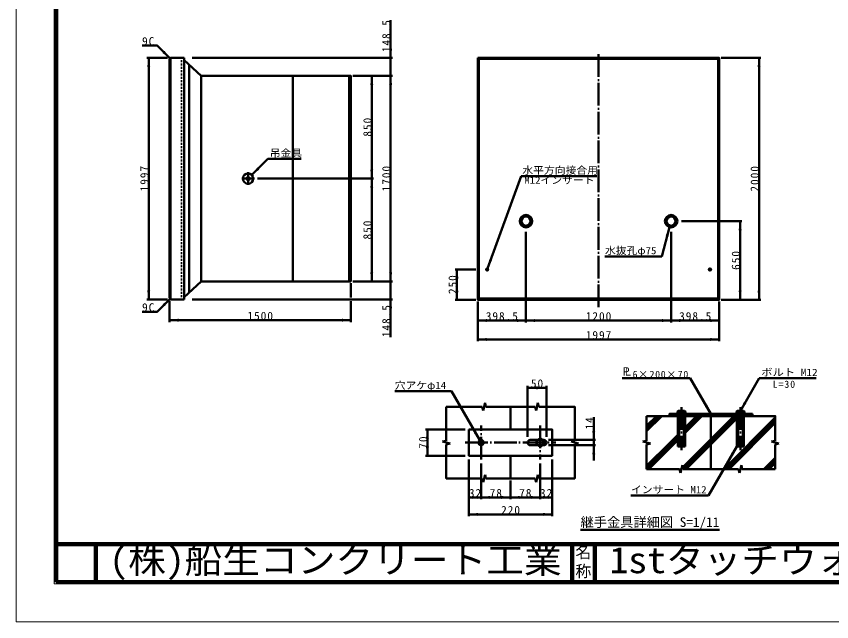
# Model space of a CAD drawing. Units: millimetres, scale not verified, with parts at other scales. Extents: x -2102 to 2102, y -1485 to 1485.
# Drawn here: x -2102 to 54, y -1485 to 117 of the extents above; entities that cross this region are included whole.
import ezdxf
from ezdxf.enums import TextEntityAlignment as Align

# ---------------------------------------------------------------- set-up
doc = ezdxf.new("R2010")
doc.units = ezdxf.units.MM
doc.header["$LTSCALE"] = 5
for name, pattern in [('DASHED', [7.5, 6, -1.5]), ('DOTTED', [1.75, 0.25, -1.5]), ('LONG_DASHED_DOTTED', [15.25, 12, -1.5, 0.25, -1.5])]:
    doc.linetypes.add(name, pattern=pattern)
doc.layers.add('0-0_V-nasSTD', color=7, linetype='Continuous', lineweight=50)
doc.layers.add('0-1_0', color=7, linetype='Continuous', lineweight=100)
doc.styles.add('ＭＳ ゴシック', font='')
doc.styles.get('ＭＳ ゴシック').set_extended_font_data('MS Gothic')

msp = doc.modelspace()

# ---------------------------------------------------------------- linework, layer by layer
at = {"layer": '0-0_V-nasSTD', "lineweight": 100}
for p, q in [((-1997.5, 1380), (-1997.5, -1380)), ((-632.5, -1280), (-632.5, -1380)), ((-572.5, -1280), (-572.5, -1380)), ((-1997.5, -1380), (1997.5, -1380))]:
    msp.add_line(p, q, dxfattribs=at)
at = {"layer": '0-0_V-nasSTD'}
for p, q in [((-1112.279, 6.866), (-1112.279, 106.866)), ((-1702.279, 6.866), (-1757.279, 6.866)), ((-1752.279, 6.866), (-1752.279, -632.174)), ((-1694.399, 6.866), (-1697.279, 3.986)), ((-1697.279, 3.986), (-1697.279, -629.294)), ((-1694.399, -632.174), (-1694.399, 6.866)), ((-1658.879, 6.866), (-1694.399, 6.866)), ((-1658.879, 6.866), (-1658.879, -632.174)), ((-1658.879, 1.013), (-1613.317, -40.654)), ((-1637.279, 6.866), (-1107.279, 6.866)), ((-881.839, 6.866), (-878.959, 3.986)), ((-878.959, 3.986), (-878.959, -630.254)), ((-245.679, 3.986), (-878.959, 3.986)), ((-245.679, 3.986), (-242.799, 6.866)), ((-245.679, -630.254), (-245.679, 3.986)), ((-132.799, 6.866), (-237.799, 6.866)), ((-137.799, 6.866), (-137.799, -633.134)), ((-1645.317, -613.918), (-1645.317, -11.39)), ((-1645.314, -613.917), (-1645.314, -11.391)), ((-1370.879, -584.654), (-1370.879, -40.654)), ((-1222.079, -584.654), (-1222.079, -40.654)), ((-1212.279, -40.654), (-1107.279, -40.654)), ((-1162.279, -312.654), (-1162.279, -40.654)), ((-1479.549, -302.924), (-1437.123, -260.498)), ((-1437.123, -260.498), (-1349.123, -260.498)), ((-1464.279, -312.654), (-1157.279, -312.654)), ((-1162.279, -584.654), (-1162.279, -312.654)), ((-766.914, -305.957), (-855.839, -550.277)), ((-766.914, -305.957), (-566.914, -305.957)), ((-342.799, -425.134), (-182.799, -425.134)), ((-187.799, -425.134), (-187.799, -633.134)), ((-395.29, -518.327), (-374.584, -441.052)), ((-754.319, -453.134), (-754.319, -693.134)), ((-370.319, -453.134), (-370.319, -693.134)), ((-545.29, -518.327), (-395.29, -518.327)), ((-941.839, -553.134), (-886.839, -553.134)), ((-936.839, -553.134), (-936.839, -633.134)), ((-1613.317, -584.654), (-1658.879, -626.321)), ((-1217.279, -627.174), (-1217.279, -589.654)), ((-1212.279, -584.654), (-1107.279, -584.654)), ((-1112.279, -584.654), (-1112.279, -632.174)), ((-1702.279, -632.174), (-1757.279, -632.174)), ((-1697.279, -629.294), (-1694.399, -632.174)), ((-1697.279, -692.174), (-1697.279, -637.174)), ((-1694.399, -632.174), (-1658.879, -632.174)), ((-1637.279, -632.174), (-1107.279, -632.174)), ((-1217.279, -692.174), (-1217.279, -637.174)), ((-1112.279, -632.174), (-1112.279, -732.174)), ((-941.839, -633.134), (-886.839, -633.134)), ((-878.959, -630.254), (-881.839, -633.134)), ((-881.839, -638.134), (-881.839, -743.134)), ((-878.959, -630.254), (-245.679, -630.254)), ((-245.679, -630.254), (-242.799, -633.134)), ((-242.799, -638.134), (-242.799, -743.134)), ((-132.799, -633.134), (-237.799, -633.134)), ((-1217.279, -687.174), (-1697.279, -687.174)), ((-881.839, -688.134), (-754.319, -688.134)), ((-754.319, -688.134), (-370.319, -688.134)), ((-370.319, -688.134), (-242.799, -688.134)), ((-881.839, -738.134), (-242.799, -738.134)), ((-499.627, -840.453), (-319.627, -840.453)), ((-319.627, -840.453), (-265.008, -935.056)), ((-137.008, -840.453), (-187.008, -927.056)), ((-137.008, -840.453), (12.992, -840.453)), ((-750.008, -861.056), (-750.008, -996.056)), ((-700.008, -861.056), (-700.008, -996.056)), ((-1101.508, -875.09), (-951.508, -875.09)), ((-876.508, -1004.993), (-951.508, -875.09)), ((-750.008, -866.056), (-700.008, -866.056)), ((-965.008, -916.056), (-870.008, -916.056)), ((-965.008, -1006.056), (-965.008, -916.056)), ((-870.008, -916.056), (-867.508, -926.056)), ((-862.508, -906.056), (-867.508, -926.056)), ((-862.508, -906.056), (-860.008, -916.056)), ((-860.008, -916.056), (-730.008, -916.056)), ((-795.008, -916.056), (-795.008, -976.056)), ((-730.008, -916.056), (-727.508, -926.056)), ((-722.508, -906.056), (-727.508, -926.056)), ((-722.508, -906.056), (-720.008, -916.056)), ((-351.508, -927.056), (-353.508, -929.056)), ((-334.508, -927.056), (-351.508, -927.056)), ((-334.508, -927.056), (-332.508, -929.056)), ((-195.508, -927.056), (-197.508, -929.056)), ((-178.508, -927.056), (-195.508, -927.056)), ((-178.508, -927.056), (-176.508, -929.056)), ((-575.008, -1004.056), (-575.008, -944.056)), ((-435.008, -941.056), (-435.008, -1006.056)), ((-409.304, -941.056), (-435.008, -966.759)), ((-402.233, -941.056), (-435.008, -973.83)), ((-395.162, -941.056), (-435.008, -980.902)), ((-373.949, -941.056), (-367.949, -935.056)), ((-366.878, -941.056), (-360.878, -935.056)), ((-359.807, -941.056), (-353.807, -935.056)), ((-332.508, -929.056), (-353.508, -929.056)), ((-352.736, -941.056), (-349.008, -937.328)), ((-352.508, -1021.056), (-352.508, -941.056)), ((-349.008, -965.056), (-349.008, -935.056)), ((-204.243, -941.056), (-339.255, -1076.067)), ((-197.172, -941.056), (-337.172, -1081.056)), ((-332.593, -935.056), (-337.008, -939.47)), ((-337.008, -935.056), (-337.008, -965.056)), ((-333.508, -1021.056), (-333.508, -941.056)), ((-303.238, -941.056), (-333.508, -971.325)), ((-296.167, -941.056), (-333.508, -978.397)), ((-289.096, -941.056), (-333.508, -985.468)), ((-331.522, -941.056), (-325.522, -935.056)), ((-330.101, -1081.056), (-196.508, -947.463)), ((-324.451, -941.056), (-318.451, -935.056)), ((-317.38, -941.056), (-311.38, -935.056)), ((-310.309, -941.056), (-304.309, -935.056)), ((-303.238, -941.056), (-297.238, -935.056)), ((-296.167, -941.056), (-290.167, -935.056)), ((-289.096, -941.056), (-283.096, -935.056)), ((-282.025, -941.056), (-276.025, -935.056)), ((-274.954, -941.056), (-268.954, -935.056)), ((-267.883, -941.056), (-265.008, -938.181)), ((-261.883, -935.056), (-265.008, -938.181)), ((-265.008, -941.056), (-265.008, -1081.056)), ((-260.812, -941.056), (-254.812, -935.056)), ((-253.741, -941.056), (-247.741, -935.056)), ((-246.67, -941.056), (-240.67, -935.056)), ((-239.598, -941.056), (-233.598, -935.056)), ((-232.527, -941.056), (-226.527, -935.056)), ((-231.106, -1081.056), (-95.008, -944.957)), ((-225.456, -941.056), (-219.456, -935.056)), ((-218.385, -941.056), (-212.385, -935.056)), ((-211.314, -941.056), (-205.314, -935.056)), ((-204.243, -941.056), (-198.243, -935.056)), ((-176.508, -929.056), (-197.508, -929.056)), ((-197.172, -941.056), (-193.008, -936.891)), ((-196.508, -1021.056), (-196.508, -941.056)), ((-193.008, -965.056), (-193.008, -935.056)), ((-177.03, -935.056), (-181.008, -939.034)), ((-181.008, -935.056), (-181.008, -965.056)), ((-177.508, -1021.056), (-177.508, -941.056)), ((-175.959, -941.056), (-169.959, -935.056)), ((-168.888, -941.056), (-162.888, -935.056)), ((-161.817, -941.056), (-155.817, -935.056)), ((-155.008, -935.056), (-155.008, -941.056)), ((-349.008, -1015.056), (-349.008, -965.056)), ((-337.008, -1015.056), (-337.008, -965.056)), ((-224.035, -1081.056), (-95.008, -952.029)), ((-216.964, -1081.056), (-95.008, -959.1)), ((-193.008, -1015.056), (-193.008, -965.056)), ((-181.008, -1015.056), (-181.008, -965.056)), ((-1020.008, -976.056), (-915.008, -976.056)), ((-1015.008, -1046.056), (-1015.008, -976.056)), ((-373.238, -1011.056), (-352.508, -990.325)), ((-975.008, -1008.556), (-965.008, -1006.056)), ((-975.008, -1008.556), (-955.008, -1013.556)), ((-965.008, -1016.056), (-955.008, -1013.556)), ((-743.008, -1004.056), (-723.07, -1004.056)), ((-710.946, -1004.056), (-707.008, -1004.056)), ((-570.008, -1004.056), (-695.008, -1004.056)), ((-635.008, -1008.556), (-625.008, -1006.056)), ((-635.008, -1008.556), (-615.008, -1013.556)), ((-625.008, -1016.056), (-615.008, -1013.556)), ((-575.008, -1018.056), (-575.008, -1004.056)), ((-445.008, -1008.556), (-435.008, -1006.056)), ((-445.008, -1008.556), (-425.008, -1013.556)), ((-373.238, -1011.056), (-435.008, -1072.825)), ((-366.167, -1011.056), (-435.008, -1079.897)), ((-435.008, -1016.056), (-425.008, -1013.556)), ((-359.096, -1011.056), (-429.096, -1081.056)), ((-366.167, -1011.056), (-352.508, -997.397)), ((-359.096, -1011.056), (-352.508, -1004.468)), ((-105.008, -1008.556), (-95.008, -1006.056)), ((-105.008, -1008.556), (-85.008, -1013.556)), ((-95.008, -1016.056), (-85.008, -1013.556)), ((-86.096, -1013.828), (-85.661, -1013.392)), ((-723.07, -1018.056), (-743.008, -1018.056)), ((-707.008, -1018.056), (-710.946, -1018.056)), ((-570.008, -1018.056), (-695.008, -1018.056)), ((-575.008, -1058.056), (-575.008, -1018.056)), ((-434.739, -1015.988), (-435.008, -1016.257)), ((-435.008, -1016.056), (-435.008, -1081.056)), ((-333.508, -1021.056), (-352.508, -1021.056)), ((-271.508, -1150.959), (-196.508, -1021.056)), ((-177.508, -1021.056), (-196.508, -1021.056)), ((-95.008, -1016.056), (-95.008, -1081.056)), ((-1020.008, -1046.056), (-915.008, -1046.056)), ((-905.008, -1056.056), (-905.008, -1206.056)), ((-795.008, -1046.056), (-795.008, -1106.056)), ((-685.008, -1056.056), (-685.008, -1206.056)), ((-125.04, -1081.056), (-95.008, -1051.023)), ((-873.008, -1066.056), (-873.008, -1161.056)), ((-717.008, -1066.056), (-717.008, -1161.056)), ((-340.508, -1071.056), (-345.508, -1091.056)), ((-340.508, -1071.056), (-338.008, -1081.056)), ((-184.508, -1071.056), (-189.508, -1091.056)), ((-117.969, -1081.056), (-95.008, -1058.095)), ((-110.898, -1081.056), (-95.008, -1065.166)), ((-862.508, -1096.056), (-867.508, -1116.056)), ((-862.508, -1096.056), (-860.008, -1106.056)), ((-722.508, -1096.056), (-727.508, -1116.056)), ((-722.508, -1096.056), (-720.008, -1106.056)), ((-435.008, -1081.056), (-348.008, -1081.056)), ((-348.008, -1081.056), (-345.508, -1091.056)), ((-347.255, -1084.067), (-342.596, -1079.409)), ((-338.008, -1081.056), (-192.008, -1081.056)), ((-192.008, -1081.056), (-189.508, -1091.056)), ((-870.008, -1106.056), (-867.508, -1116.056)), ((-730.008, -1106.056), (-860.008, -1106.056)), ((-795.008, -1111.056), (-795.008, -1161.056)), ((-730.008, -1106.056), (-727.508, -1116.056)), ((-905.008, -1156.056), (-873.008, -1156.056)), ((-873.008, -1156.056), (-795.008, -1156.056)), ((-795.008, -1156.056), (-717.008, -1156.056)), ((-685.008, -1156.056), (-717.008, -1156.056)), ((-271.508, -1150.959), (-476.508, -1150.959)), ((-905.008, -1201.056), (-685.008, -1201.056)), ((-610.007, -1242.083), (-242.507, -1242.083))]:
    msp.add_line(p, q, dxfattribs=at)
at = {"layer": '0-0_V-nasSTD', "linetype": 'DOTTED'}
for p, q in [((-1665.279, -632.174), (-1665.279, 6.866)), ((-1665.279, 6.866), (-1658.879, 1.013)), ((-1658.276, -625.77), (-1665.279, -632.174))]:
    msp.add_line(p, q, dxfattribs=at)
at = {"layer": '0-0_V-nasSTD', "linetype": 'LONG_DASHED_DOTTED'}
for p, q in [((-562.319, -653.134), (-562.319, 18.866)), ((-1489.279, -295.214), (-1489.279, -329.134)), ((-1506.239, -312.654), (-1472.319, -312.654)), ((-861.679, -553.134), (-852.079, -553.134)), ((-856.879, -557.934), (-856.879, -548.334)), ((-272.559, -553.134), (-262.959, -553.134)), ((-267.759, -557.934), (-267.759, -548.334)), ((-343.008, -917.056), (-343.008, -1031.056)), ((-187.008, -917.056), (-187.008, -1031.056)), ((-873.008, -1056.056), (-873.008, -966.056)), ((-717.008, -966.056), (-717.008, -1056.056)), ((-915.008, -1011.056), (-675.008, -1011.056))]:
    msp.add_line(p, q, dxfattribs=at)
at = {"layer": '0-0_V-nasSTD', "linetype": 'DASHED'}
for p, q in [((-723.07, -1004.056), (-710.946, -1004.056)), ((-710.946, -1018.056), (-723.07, -1018.056))]:
    msp.add_line(p, q, dxfattribs=at)
at = {"layer": '0-0_V-nasSTD', "lineweight": 18}
for points in [[(-2102.5, -1485), (-2102.5, 1485), (2102.5, 1485), (2102.5, -1485)], [(-2002.5, -1385), (-2002.5, 1385), (2002.5, 1385), (2002.5, -1385)]]:
    msp.add_lwpolyline(points, close=True, dxfattribs=at)
at = {"layer": '0-0_V-nasSTD'}
for points in [[(-1695.839, 5.426), (-1729.78, 39.367), (-1769.78, 39.367)], [(-1112.279, -584.654), (-1112.279, -40.654), (-1112.279, 6.866)], [(-1217.279, -584.654), (-1217.279, -40.654), (-1613.314, -40.654)], [(-1217.279, -584.654), (-1613.314, -584.654), (-1613.314, -40.654)], [(-1695.839, -630.734), (-1729.78, -664.675), (-1769.78, -664.675)], [(-720.008, -916.056), (-625.008, -916.056), (-625.008, -1006.056)], [(-95.008, -1006.056), (-95.008, -941.056), (-435.008, -941.056)], [(-155.008, -935.056), (-375.008, -935.056), (-375.008, -941.056)], [(-353.508, -929.056), (-353.508, -935.056), (-332.508, -935.056), (-332.508, -929.056)], [(-197.508, -929.056), (-197.508, -935.056), (-176.508, -935.056), (-176.508, -929.056)], [(-726.101, -1005.806), (-717.008, -1000.556), (-707.915, -1005.806), (-707.915, -1016.306)], [(-707.915, -1016.306), (-717.008, -1021.556), (-726.101, -1016.306), (-726.101, -1005.806)], [(-870.008, -1106.056), (-965.008, -1106.056), (-965.008, -1016.056)], [(-625.008, -1016.056), (-625.008, -1106.056), (-720.008, -1106.056)], [(-184.508, -1071.056), (-182.008, -1081.056), (-95.008, -1081.056)]]:
    msp.add_lwpolyline(points, dxfattribs=at)
for points in [[(-881.839, 6.866), (-881.839, -633.134), (-242.799, -633.134), (-242.799, 6.866)], [(-905.008, -976.056), (-905.008, -1046.056), (-685.008, -1046.056), (-685.008, -976.056)]]:
    msp.add_lwpolyline(points, close=True, dxfattribs=at)
for centre, radius in [((-1489.279, -312.654), 13.76), ((-1489.279, -312.654), 4), ((-754.319, -425.134), 16.48), ((-370.319, -425.134), 16.48), ((-754.319, -425.134), 13.6), ((-754.319, -425.134), 12), ((-370.319, -425.134), 13.6), ((-370.319, -425.134), 12), ((-856.879, -553.134), 3.04), ((-856.879, -553.134), 1.92), ((-856.879, -553.134), 1.6), ((-267.759, -553.134), 3.04), ((-267.759, -553.134), 1.92), ((-267.759, -553.134), 1.6), ((-873.008, -1011.056), 7), ((-717.008, -1011.056), 8.5)]:
    msp.add_circle(centre, radius, dxfattribs=at)
for centre, radius, start, end in [((-343.008, -955.618), 28.562, 68.4314, 111.5686), ((-187.008, -955.618), 28.562, 68.4314, 111.5686), ((-343.008, -957.056), 10, 233.1301, 306.8699), ((-187.008, -957.056), 10, 233.1301, 306.8699), ((-743.008, -1011.056), 7, 90, 270), ((-707.008, -1011.056), 7, 270, 90), ((-343.008, -1007.056), 10, 233.1301, 306.8699), ((-187.008, -1007.056), 10, 233.1301, 306.8699)]:
    msp.add_arc(centre, radius, start, end, dxfattribs=at)
for points in [[(-1715.638, 19.568), (-1712.809, 22.397), (-1695.839, 5.426)], [(-1712.809, 22.397), (-1709.981, 25.225), (-1695.839, 5.426)], [(-1116.279, 30.866), (-1112.279, 6.866), (-1112.279, 30.866)], [(-1112.279, 6.866), (-1112.279, 30.866), (-1108.279, 30.866)], [(-1756.279, -17.134), (-1752.279, -17.134), (-1752.279, 6.866)], [(-1752.279, -17.134), (-1752.279, 6.866), (-1748.279, -17.134)], [(-141.799, -17.134), (-137.799, -17.134), (-137.799, 6.866)], [(-137.799, -17.134), (-137.799, 6.866), (-133.799, -17.134)], [(-1166.279, -64.654), (-1162.279, -64.654), (-1162.279, -40.654)], [(-1162.279, -64.654), (-1162.279, -40.654), (-1158.279, -64.654)], [(-1116.279, -64.654), (-1112.279, -64.654), (-1112.279, -40.654)], [(-1112.279, -64.654), (-1112.279, -40.654), (-1108.279, -64.654)], [(-1479.549, -302.924), (-1465.407, -283.125), (-1462.579, -285.954)], [(-1479.549, -302.924), (-1462.579, -285.954), (-1459.75, -288.782)], [(-1166.279, -288.654), (-1162.279, -312.654), (-1162.279, -288.654)], [(-1162.279, -312.654), (-1162.279, -288.654), (-1158.279, -288.654)], [(-1166.279, -336.654), (-1162.279, -336.654), (-1162.279, -312.654)], [(-1162.279, -336.654), (-1162.279, -312.654), (-1158.279, -336.654)], [(-191.799, -449.134), (-187.799, -449.134), (-187.799, -425.134)], [(-187.799, -449.134), (-187.799, -425.134), (-183.799, -449.134)], [(-384.66, -463.199), (-380.796, -464.235), (-374.584, -441.052)], [(-380.796, -464.235), (-376.932, -465.27), (-374.584, -441.052)], [(-855.839, -550.277), (-851.389, -526.357), (-847.631, -527.725)], [(-855.839, -550.277), (-847.631, -527.725), (-843.872, -529.093)], [(-1166.279, -560.654), (-1162.279, -584.654), (-1162.279, -560.654)], [(-1162.279, -584.654), (-1162.279, -560.654), (-1158.279, -560.654)], [(-1116.279, -560.654), (-1112.279, -584.654), (-1112.279, -560.654)], [(-1112.279, -584.654), (-1112.279, -560.654), (-1108.279, -560.654)], [(-940.839, -577.134), (-936.839, -577.134), (-936.839, -553.134)], [(-936.839, -577.134), (-936.839, -553.134), (-932.839, -577.134)], [(-1756.279, -608.174), (-1752.279, -632.174), (-1752.279, -608.174)], [(-1752.279, -632.174), (-1752.279, -608.174), (-1748.279, -608.174)], [(-940.839, -609.134), (-936.839, -633.134), (-936.839, -609.134)], [(-936.839, -633.134), (-936.839, -609.134), (-932.839, -609.134)], [(-191.799, -609.134), (-187.799, -633.134), (-187.799, -609.134)], [(-187.799, -633.134), (-187.799, -609.134), (-183.799, -609.134)], [(-141.799, -609.134), (-137.799, -633.134), (-137.799, -609.134)], [(-137.799, -633.134), (-137.799, -609.134), (-133.799, -609.134)], [(-1715.638, -644.876), (-1712.809, -647.705), (-1695.839, -630.734)], [(-1712.809, -647.705), (-1709.981, -650.533), (-1695.839, -630.734)], [(-1116.279, -656.174), (-1112.279, -656.174), (-1112.279, -632.174)], [(-1112.279, -656.174), (-1112.279, -632.174), (-1108.279, -656.174)], [(-1697.279, -687.174), (-1673.279, -687.174), (-1673.279, -683.174)], [(-1697.279, -687.174), (-1673.279, -691.174), (-1673.279, -687.174)], [(-1241.279, -687.174), (-1241.279, -683.174), (-1217.279, -687.174)], [(-1241.279, -691.174), (-1241.279, -687.174), (-1217.279, -687.174)], [(-881.839, -688.134), (-857.839, -688.134), (-857.839, -684.134)], [(-881.839, -688.134), (-857.839, -692.134), (-857.839, -688.134)], [(-778.319, -688.134), (-778.319, -684.134), (-754.319, -688.134)], [(-778.319, -692.134), (-778.319, -688.134), (-754.319, -688.134)], [(-754.319, -688.134), (-730.319, -688.134), (-730.319, -684.134)], [(-754.319, -688.134), (-730.319, -692.134), (-730.319, -688.134)], [(-394.319, -688.134), (-394.319, -684.134), (-370.319, -688.134)], [(-394.319, -692.134), (-394.319, -688.134), (-370.319, -688.134)], [(-370.319, -688.134), (-346.319, -688.134), (-346.319, -684.134)], [(-370.319, -688.134), (-346.319, -692.134), (-346.319, -688.134)], [(-266.799, -688.134), (-266.799, -684.134), (-242.799, -688.134)], [(-266.799, -692.134), (-266.799, -688.134), (-242.799, -688.134)], [(-881.839, -738.134), (-857.839, -738.134), (-857.839, -734.134)], [(-881.839, -738.134), (-857.839, -742.134), (-857.839, -738.134)], [(-266.799, -738.134), (-266.799, -734.134), (-242.799, -738.134)], [(-266.799, -742.134), (-266.799, -738.134), (-242.799, -738.134)], [(-750.008, -866.056), (-726.008, -866.056), (-726.008, -862.056)], [(-724.008, -866.056), (-724.008, -862.056), (-700.008, -866.056)], [(-750.008, -866.056), (-726.008, -870.056), (-726.008, -866.056)], [(-724.008, -870.056), (-724.008, -866.056), (-700.008, -866.056)], [(-187.008, -927.056), (-178.472, -904.271), (-175.008, -906.271)], [(-280.472, -916.271), (-277.008, -914.271), (-265.008, -935.056)], [(-277.008, -914.271), (-273.544, -912.271), (-265.008, -935.056)], [(-187.008, -927.056), (-175.008, -906.271), (-171.544, -908.271)], [(-1019.008, -1000.056), (-1015.008, -1000.056), (-1015.008, -976.056)], [(-1015.008, -1000.056), (-1015.008, -976.056), (-1011.008, -1000.056)], [(-891.972, -986.209), (-888.508, -984.209), (-876.508, -1004.993)], [(-888.508, -984.209), (-885.044, -982.209), (-876.508, -1004.993)], [(-579.008, -980.056), (-575.008, -1004.056), (-575.008, -980.056)], [(-575.008, -1004.056), (-575.008, -980.056), (-571.008, -980.056)], [(-1019.008, -1022.056), (-1015.008, -1046.056), (-1015.008, -1022.056)], [(-1015.008, -1046.056), (-1015.008, -1022.056), (-1011.008, -1022.056)], [(-579.008, -1042.056), (-575.008, -1042.056), (-575.008, -1018.056)], [(-575.008, -1042.056), (-575.008, -1018.056), (-571.008, -1042.056)], [(-211.972, -1039.84), (-208.508, -1041.84), (-196.508, -1021.056)], [(-208.508, -1041.84), (-205.044, -1043.84), (-196.508, -1021.056)], [(-905.008, -1156.056), (-881.008, -1156.056), (-881.008, -1152.056)], [(-905.008, -1156.056), (-881.008, -1160.056), (-881.008, -1156.056)], [(-897.008, -1156.056), (-897.008, -1152.056), (-873.008, -1156.056)], [(-897.008, -1160.056), (-897.008, -1156.056), (-873.008, -1156.056)], [(-873.008, -1156.056), (-849.008, -1156.056), (-849.008, -1152.056)], [(-873.008, -1156.056), (-849.008, -1160.056), (-849.008, -1156.056)], [(-819.008, -1156.056), (-819.008, -1152.056), (-795.008, -1156.056)], [(-819.008, -1160.056), (-819.008, -1156.056), (-795.008, -1156.056)], [(-795.008, -1156.056), (-771.008, -1156.056), (-771.008, -1152.056)], [(-795.008, -1156.056), (-771.008, -1160.056), (-771.008, -1156.056)], [(-741.008, -1156.056), (-741.008, -1152.056), (-717.008, -1156.056)], [(-741.008, -1160.056), (-741.008, -1156.056), (-717.008, -1156.056)], [(-717.008, -1156.056), (-693.008, -1156.056), (-693.008, -1152.056)], [(-717.008, -1156.056), (-693.008, -1160.056), (-693.008, -1156.056)], [(-709.008, -1156.056), (-709.008, -1152.056), (-685.008, -1156.056)], [(-709.008, -1160.056), (-709.008, -1156.056), (-685.008, -1156.056)], [(-905.008, -1201.056), (-881.008, -1201.056), (-881.008, -1197.056)], [(-905.008, -1201.056), (-881.008, -1205.056), (-881.008, -1201.056)], [(-709.008, -1201.056), (-709.008, -1197.056), (-685.008, -1201.056)], [(-709.008, -1205.056), (-709.008, -1201.056), (-685.008, -1201.056)]]:
    msp.add_solid(points, dxfattribs=at)
at = {"layer": '0-1_0'}
for p, q in [((-1997.5, -1280), (1997.5, -1280)), ((-1892.5, -1280), (-1892.5, -1380))]:
    msp.add_line(p, q, dxfattribs=at)

# ---------------------------------------------------------------- texts
at = {"layer": '0-0_V-nasSTD', "style": 'ＭＳ ゴシック'}
for s, height, width, p in [('吊金具', 19.06, 1.1, (-1432.123, -260.498)), ('水平方向接合用', 19.06, 1.1, (-763.914, -305.957)), ('M12インサート', 19.06, 1.1, (-758.664, -331.957)), ('水抜孔φ75', 19.06, 1.1, (-545.29, -518.327)), ('Ｐ', 21.63, 0.9, (-502.749, -840.453)), ('Ｌ', 21.63, 0.9, (-498.127, -840.453)), ('ボルト M12', 19.06, 1.15, (-132.008, -840.453)), ('穴アケφ14', 19.06, 1.1, (-1101.508, -875.09)), ('インサート M12', 19.06, 1.1, (-476.508, -1150.959)), ('(株)船生コンクリート工業', 69.65, 1.05, (-1856.5, -1377.45)), ('1stタッチウォールＢ型', 69.65, 1.05, (-533.25, -1377.53))]:
    msp.add_text(s, height=height, dxfattribs=dict(at, width=width)).set_placement(p, align=Align.BOTTOM_LEFT)
for s, height, p in [('継手金具詳細図 S=1/11', 25.66, (-610.007, -1242.083)), ('名', 30.79, (-623.518, -1326.001)), ('称', 30.79, (-623.524, -1375.99))]:
    msp.add_text(s, height=height, dxfattribs=at).set_placement(p, align=Align.BOTTOM_LEFT)
at = {"layer": '0-0_V-nasSTD', "char_height": 21.99, "attachment_point": 7, "rotation": 90, "style": 'ＭＳ ゴシック'}
for s, insert in [('\\T1.17;148.5', (-1112.279, 21.866)), ('\\T1.17;850', (-1162.279, -201.654)), ('\\T1.17;1997', (-1752.279, -346.404)), ('\\T1.17;1700', (-1112.279, -346.404)), ('\\T1.17;2000', (-137.799, -346.884)), ('\\T1.17;850', (-1162.279, -473.654)), ('\\T1.17;650', (-187.799, -554.134)), ('\\T1.17;250', (-936.839, -618.134)), ('\\T1.17;148.5', (-1112.279, -732.174)), ('\\T1.17;14', (-575.008, -976.556)), ('\\T1.17;70', (-1015.008, -1027.306))]:
    msp.add_mtext(s, dxfattribs=dict(at, insert=insert))
at = {"layer": '0-0_V-nasSTD', "attachment_point": 7, "style": 'ＭＳ ゴシック'}
for s, insert, char_height in [('\\T1.17;9C', (-1769.78, 39.367), 21.99), ('\\T1.17;9C', (-1769.78, -664.675), 21.99), ('\\T1.17;1500', (-1491.029, -687.174), 21.99), ('\\T1.17;398.5', (-860.579, -688.134), 21.99), ('\\T1.17;1200', (-596.069, -688.134), 21.99), ('\\T1.17;398.5', (-349.059, -688.134), 21.99), ('\\T1.17;1997', (-596.069, -738.134), 21.99), ('\\T1.15;6×200×70', (-472.127, -840.453), 19.06), ('\\T1.17;50', (-741.258, -866.056), 21.99), ('\\T1.19;L=30', (-101.539, -866.453), 19.06), ('\\T1.17;32', (-905.258, -1156.056), 21.99), ('\\T1.17;78', (-850.258, -1156.056), 21.99), ('\\T1.17;78', (-772.258, -1156.056), 21.99), ('\\T1.17;32', (-717.258, -1156.056), 21.99), ('\\T1.17;220', (-820.008, -1201.056), 21.99)]:
    msp.add_mtext(s, dxfattribs=dict(at, insert=insert, char_height=char_height))

doc.saveas('drawing.dxf')
